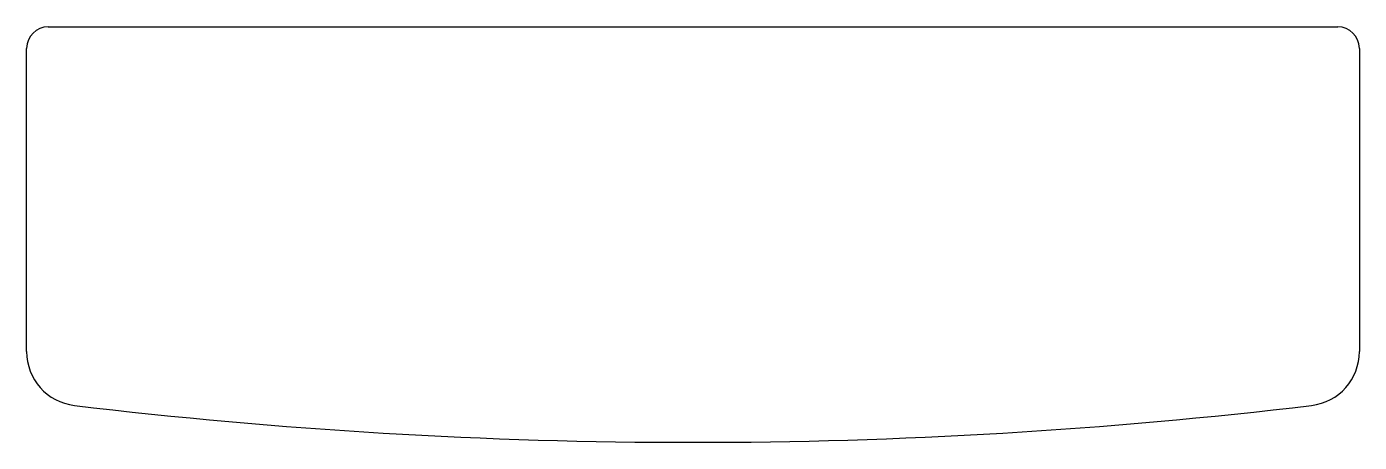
# Model space of a CAD drawing. Header units: millimetres. Extents: x -369 to 369, y -230 to 0.
import ezdxf

# ---------------------------------------------------------------- set-up
doc = ezdxf.new("R2010")
doc.units = ezdxf.units.MM

msp = doc.modelspace()

# ---------------------------------------------------------------- linework, layer by layer
for p, q in [((-357, 0), (357, 0)), ((-369, -179.79), (-369, -12)), ((369, -12), (369, -179.79))]:
    msp.add_line(p, q)
for centre, radius, start, end in [((-357, -12), 12, 90, 180), ((357, -12), 12, 0, 90), ((-339, -179.79), 30, 180, 263.17592), ((339, -179.79), 30, -83.17592, 0), ((0, 2653.03), 2883.03, 263.17592, 276.82408)]:
    msp.add_arc(centre, radius, start, end)

doc.saveas('drawing.dxf')
